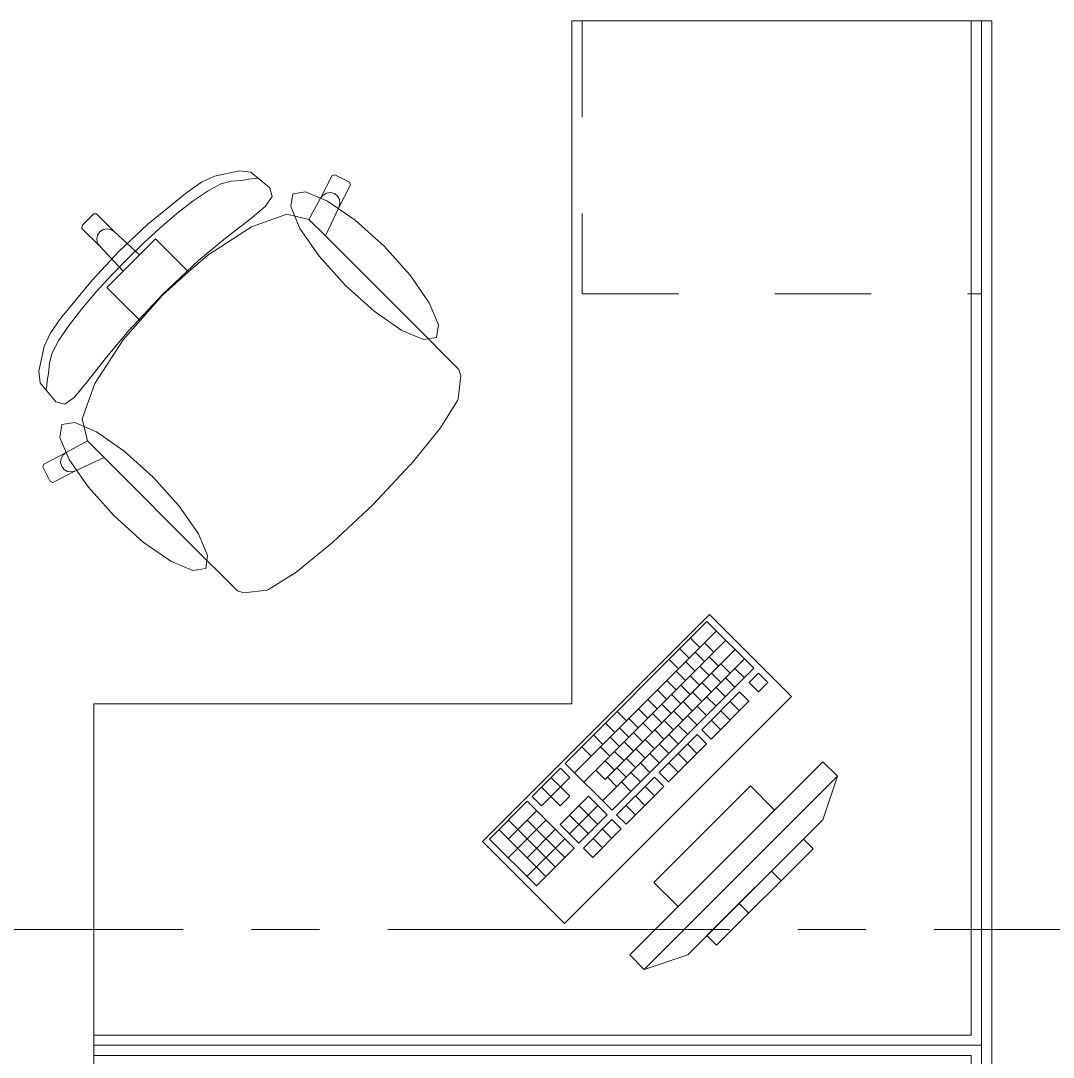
# Model space of a CAD drawing. Header units: inches. Extents: x -38 to 5698, y -33 to 92.
# Drawn here: x 294.701 to 296.213, y 9.815 to 11.332 of the extents above; entities that cross this region are included whole.
import ezdxf

# ---------------------------------------------------------------- set-up
doc = ezdxf.new("R2010")
doc.units = ezdxf.units.IN
doc.header["$MEASUREMENT"] = 0
doc.linetypes.add('Punto & Raya', pattern=[0.65, 0.5, -0.075, 0, -0.075])
doc.linetypes.add('Rayas', pattern=[0.282222, 0.141111, -0.141111])
doc.layers.add('Interior - Mobiliario', color=7, linetype='Continuous')
doc.layers.add('Marcador - Secciones', color=251, linetype='Continuous')

msp = doc.modelspace()

# ---------------------------------------------------------------- linework, layer by layer
at = {"layer": 'Interior - Mobiliario', "color": 175, "linetype": 'Rayas', "lineweight": 13}
for p, q in [((295.5226, 11.3323), (295.5226, 10.9323)), ((295.5226, 10.9323), (296.1076, 10.9323))]:
    msp.add_line(p, q, dxfattribs=at)
at = {"layer": 'Interior - Mobiliario', "color": 175, "linetype": 'Continuous', "lineweight": 13}
for p, q in [((296.1226, 11.3323), (296.0926, 11.3323)), ((296.0926, 11.3323), (296.0926, 9.8473)), ((296.1226, 9.8473), (296.1226, 11.3323)), ((295.0208, 11.1126), (294.9846, 11.1049)), ((295.0375, 11.1108), (295.0208, 11.1126)), ((295.0654, 11.0876), (295.0375, 11.1108)), ((294.9654, 11.0959), (294.9437, 11.081)), ((294.9846, 11.1049), (294.9654, 11.0959)), ((294.975, 11.0833), (294.9938, 11.0933)), ((294.9938, 11.0933), (295.0086, 11.0972)), ((295.0086, 11.0972), (295.024, 11.0983)), ((295.024, 11.0983), (295.0348, 11.1003)), ((295.0348, 11.1003), (295.0428, 11.1011)), ((295.0428, 11.1011), (295.0473, 11.1019)), ((295.1567, 11.1056), (295.1398, 11.0725)), ((295.1608, 11.1069), (295.1567, 11.1056)), ((295.1822, 11.0961), (295.1608, 11.1069)), ((295.1835, 11.0921), (295.1822, 11.0961)), ((294.9437, 11.081), (294.887, 11.0342)), ((294.9532, 11.0684), (294.975, 11.0833)), ((295.0688, 11.0747), (295.0654, 11.0876)), ((295.1485, 11.08), (295.1434, 11.0771)), ((295.1544, 11.0807), (295.1485, 11.08)), ((295.16, 11.0792), (295.1544, 11.0807)), ((295.1646, 11.0755), (295.16, 11.0792)), ((295.1665, 11.059), (295.1835, 11.0921)), ((294.9294, 11.0499), (294.9532, 11.0684)), ((295.0588, 11.0603), (295.0688, 11.0747)), ((295.1398, 11.0725), (295.1224, 11.0415)), ((295.1434, 11.0771), (295.1398, 11.0725)), ((295.1674, 11.0704), (295.1646, 11.0755)), ((295.1665, 11.059), (295.1681, 11.0646)), ((295.1681, 11.0646), (295.1674, 11.0704)), ((294.8075, 11.0494), (294.799, 11.0409)), ((294.8118, 11.0494), (294.8075, 11.0494)), ((294.8379, 11.0233), (294.8118, 11.0494)), ((294.9046, 11.0287), (294.9294, 11.0499)), ((295.0365, 11.0417), (295.0588, 11.0603)), ((295.0905, 11.0489), (295.0385, 11.0306)), ((295.1224, 11.0415), (295.0905, 11.0489)), ((295.1469, 11.0172), (295.1665, 11.059)), ((294.7904, 11.0281), (294.7905, 11.0323)), ((294.7905, 11.0323), (294.799, 11.0409)), ((294.887, 11.0342), (294.8448, 10.9951)), ((295.0003, 11.0138), (295.0365, 11.0417)), ((295.1227, 11.0414), (295.1224, 11.0415)), ((295.1227, 11.0414), (295.1469, 11.0172)), ((294.8165, 11.002), (294.7904, 11.0281)), ((294.8122, 11.0126), (294.8133, 11.0183)), ((294.8133, 11.0183), (294.8166, 11.0232)), ((294.8215, 11.0265), (294.8166, 11.0232)), ((294.8273, 11.0277), (294.8215, 11.0265)), ((294.833, 11.0266), (294.8273, 11.0277)), ((294.8379, 11.0233), (294.833, 11.0266)), ((294.8744, 10.9893), (294.8379, 11.0233)), ((294.88, 11.0061), (294.9046, 11.0287)), ((295.0385, 11.0306), (294.9747, 10.9892)), ((295.2948, 10.8693), (295.1469, 11.0172)), ((294.8133, 11.0068), (294.8122, 11.0126)), ((294.8165, 11.002), (294.8133, 11.0068)), ((294.8505, 10.9655), (294.8165, 11.002)), ((294.8565, 10.9833), (294.88, 11.0061)), ((294.898, 11.013), (294.8744, 10.9893)), ((294.9192, 10.9918), (294.898, 11.013)), ((294.961, 10.9811), (295.0003, 11.0138)), ((294.8057, 10.9529), (294.8448, 10.9951)), ((294.8744, 10.9893), (294.8625, 10.9774)), ((294.9466, 10.9645), (294.9192, 10.9918)), ((294.9747, 10.9892), (294.9466, 10.9645)), ((294.8565, 10.9833), (294.8337, 10.9599)), ((294.8505, 10.9655), (294.8625, 10.9774)), ((294.9083, 10.9316), (294.961, 10.9811)), ((294.8337, 10.9599), (294.8112, 10.9352)), ((294.8269, 10.9418), (294.8505, 10.9655)), ((294.9466, 10.9645), (294.9087, 10.9311)), ((294.7588, 10.8962), (294.8057, 10.9529)), ((294.848, 10.9207), (294.8269, 10.9418)), ((294.8112, 10.9352), (294.79, 10.9105)), ((294.9083, 10.9316), (294.8588, 10.8788)), ((294.8754, 10.8933), (294.9087, 10.9311)), ((294.8754, 10.8933), (294.848, 10.9207)), ((294.7439, 10.8745), (294.7588, 10.8962)), ((294.79, 10.9105), (294.7714, 10.8867)), ((294.7714, 10.8867), (294.7566, 10.8648)), ((294.8506, 10.8652), (294.8754, 10.8933)), ((294.735, 10.8552), (294.7439, 10.8745)), ((294.8588, 10.8788), (294.8261, 10.8395)), ((295.3203, 10.8438), (295.2948, 10.8693)), ((294.7272, 10.8191), (294.735, 10.8552)), ((294.7566, 10.8648), (294.7466, 10.846)), ((294.8093, 10.8013), (294.8506, 10.8652)), ((294.7466, 10.846), (294.7427, 10.8313)), ((294.8261, 10.8395), (294.7981, 10.8034)), ((295.3422, 10.8219), (295.3203, 10.8438)), ((294.7427, 10.8313), (294.7416, 10.8159)), ((295.3451, 10.8126), (295.3422, 10.8219)), ((294.7291, 10.8023), (294.7272, 10.8191)), ((294.7395, 10.8051), (294.7387, 10.7971)), ((294.7416, 10.8159), (294.7395, 10.8051)), ((295.3411, 10.7787), (295.3451, 10.8126)), ((294.7523, 10.7745), (294.7291, 10.8023)), ((294.7387, 10.7971), (294.7379, 10.7925)), ((294.7981, 10.8034), (294.7795, 10.7811)), ((294.7909, 10.7494), (294.8093, 10.8013)), ((294.7652, 10.7711), (294.7523, 10.7745)), ((294.7795, 10.7811), (294.7652, 10.7711)), ((295.3153, 10.7365), (295.3402, 10.7765)), ((295.3402, 10.7765), (295.3411, 10.7787)), ((294.7984, 10.7174), (294.7909, 10.7494)), ((295.2717, 10.6828), (295.3153, 10.7365)), ((294.7674, 10.7001), (294.7984, 10.7174)), ((294.7984, 10.7172), (294.7984, 10.7174)), ((294.7984, 10.7172), (294.8227, 10.693)), ((294.7343, 10.6831), (294.7674, 10.7001)), ((294.7628, 10.6965), (294.7674, 10.7001)), ((294.7591, 10.6855), (294.7599, 10.6913)), ((294.7607, 10.6799), (294.7591, 10.6855)), ((294.7599, 10.6913), (294.7628, 10.6965)), ((294.8227, 10.693), (294.7809, 10.6734)), ((294.9705, 10.5451), (294.8227, 10.693)), ((294.7329, 10.6791), (294.7343, 10.6831)), ((294.7438, 10.6577), (294.7329, 10.6791)), ((294.7809, 10.6734), (294.7478, 10.6564)), ((294.7643, 10.6753), (294.7607, 10.6799)), ((294.7694, 10.6724), (294.7643, 10.6753)), ((294.7752, 10.6718), (294.7694, 10.6724)), ((294.7809, 10.6734), (294.7752, 10.6718)), ((295.2162, 10.6237), (295.271, 10.682)), ((295.271, 10.682), (295.2717, 10.6828)), ((294.7478, 10.6564), (294.7438, 10.6577)), ((295.2162, 10.6237), (295.1578, 10.5688)), ((295.157, 10.5682), (295.1034, 10.5246)), ((295.1578, 10.5688), (295.157, 10.5682)), ((294.996, 10.5196), (294.9705, 10.5451)), ((295.018, 10.4977), (294.996, 10.5196)), ((295.1034, 10.5246), (295.0633, 10.4997)), ((295.0273, 10.4948), (295.018, 10.4977)), ((295.0612, 10.4988), (295.0273, 10.4948)), ((295.0633, 10.4997), (295.0612, 10.4988)), ((295.7056, 10.4527), (295.4979, 10.245)), ((295.7742, 10.3842), (295.7056, 10.4527)), ((295.7193, 10.439), (295.5116, 10.2313)), ((295.7331, 10.4253), (295.5253, 10.2176)), ((295.6814, 10.4285), (295.6951, 10.4148)), ((295.7468, 10.4116), (295.5564, 10.2212)), ((295.6658, 10.4129), (295.6795, 10.3992)), ((295.702, 10.4217), (295.7157, 10.408)), ((295.7605, 10.3979), (295.5528, 10.1902)), ((295.6502, 10.3973), (295.6639, 10.3836)), ((295.6882, 10.4079), (295.7019, 10.3941)), ((295.7088, 10.4011), (295.7225, 10.3874)), ((295.5665, 10.1765), (295.7742, 10.3842)), ((295.6605, 10.3802), (295.6742, 10.3665)), ((295.6743, 10.394), (295.688, 10.3803)), ((295.695, 10.3872), (295.7087, 10.3735)), ((295.726, 10.3908), (295.7397, 10.3771)), ((295.7466, 10.384), (295.7603, 10.3703)), ((295.6466, 10.3663), (295.6604, 10.3526)), ((295.6811, 10.3734), (295.6948, 10.3597)), ((295.7121, 10.377), (295.7259, 10.3633)), ((295.7328, 10.3702), (295.7465, 10.3565)), ((295.7811, 10.3773), (295.7672, 10.3635)), ((295.7948, 10.3636), (295.7811, 10.3773)), ((295.6328, 10.3525), (295.6465, 10.3388)), ((295.6673, 10.3595), (295.681, 10.3458)), ((295.7534, 10.3496), (295.698, 10.2942)), ((295.6983, 10.3631), (295.712, 10.3494)), ((295.7189, 10.3563), (295.7327, 10.3426)), ((295.7671, 10.3359), (295.7534, 10.3496)), ((295.7672, 10.3635), (295.7809, 10.3497)), ((295.7809, 10.3497), (295.7948, 10.3636)), ((295.6189, 10.3386), (295.6327, 10.3249)), ((295.6534, 10.3457), (295.6671, 10.332)), ((295.6706, 10.3354), (295.6843, 10.3217)), ((295.6845, 10.3493), (295.6982, 10.3356)), ((295.7051, 10.3425), (295.7188, 10.3288)), ((295.7117, 10.2805), (295.7671, 10.3359)), ((295.7395, 10.3358), (295.7532, 10.3221)), ((295.5741, 10.3212), (295.5878, 10.3075)), ((295.6051, 10.3248), (295.6188, 10.3111)), ((295.6396, 10.3318), (295.6533, 10.3181)), ((295.6568, 10.3216), (295.6705, 10.3079)), ((295.6912, 10.3286), (295.705, 10.3149)), ((295.7257, 10.3219), (295.7394, 10.3082)), ((295.5568, 10.3039), (295.5705, 10.2902)), ((295.5913, 10.3109), (295.605, 10.2972)), ((295.6119, 10.3041), (295.6256, 10.2904)), ((295.6257, 10.318), (295.6394, 10.3043)), ((295.6429, 10.3077), (295.6566, 10.294)), ((295.6774, 10.3148), (295.6911, 10.3011)), ((295.7118, 10.3081), (295.7255, 10.2944)), ((295.5774, 10.2971), (295.5911, 10.2834)), ((295.598, 10.2903), (295.6118, 10.2766)), ((295.6291, 10.2939), (295.6428, 10.2802)), ((295.6635, 10.3009), (295.6773, 10.2872)), ((295.698, 10.2942), (295.7117, 10.2805)), ((295.5395, 10.2866), (295.5532, 10.2728)), ((295.5636, 10.2832), (295.5773, 10.2695)), ((295.5842, 10.2764), (295.5979, 10.2627)), ((295.6152, 10.28), (295.6289, 10.2663)), ((295.691, 10.2873), (295.6357, 10.2319)), ((295.6494, 10.2182), (295.7048, 10.2736)), ((295.6497, 10.2871), (295.6634, 10.2734)), ((295.7048, 10.2736), (295.691, 10.2873)), ((295.5221, 10.2693), (295.5359, 10.2555)), ((295.5497, 10.2694), (295.5634, 10.2557)), ((295.5703, 10.2626), (295.5841, 10.2489)), ((295.6014, 10.2662), (295.6151, 10.2525)), ((295.622, 10.2594), (295.6357, 10.2457)), ((295.6359, 10.2733), (295.6496, 10.2595)), ((295.6633, 10.2596), (295.6771, 10.2459)), ((295.6772, 10.2735), (295.6909, 10.2597)), ((295.4979, 10.245), (295.5665, 10.1765)), ((295.5565, 10.2487), (295.5702, 10.235)), ((295.5875, 10.2523), (295.6012, 10.2386)), ((295.8753, 10.2474), (295.5924, 9.9646)), ((295.6082, 10.2456), (295.6219, 10.2318)), ((295.6495, 10.2458), (295.6632, 10.232)), ((295.8965, 10.2262), (295.8753, 10.2474)), ((295.491, 10.2381), (295.4494, 10.1966)), ((295.5047, 10.2244), (295.491, 10.2381)), ((295.5426, 10.2349), (295.5564, 10.2212)), ((295.5737, 10.2385), (295.5874, 10.2248)), ((295.5943, 10.2317), (295.608, 10.218)), ((295.6357, 10.2319), (295.6494, 10.2182)), ((295.4771, 10.2242), (295.4909, 10.2105)), ((295.4909, 10.2105), (295.5047, 10.2244)), ((295.5598, 10.2247), (295.5735, 10.2109)), ((295.6287, 10.225), (295.5733, 10.1696)), ((295.5805, 10.2179), (295.5942, 10.2041)), ((295.6137, 9.9434), (295.8965, 10.2262)), ((295.6424, 10.2113), (295.6287, 10.225)), ((295.8965, 10.2262), (295.8753, 10.1626)), ((295.4633, 10.2104), (295.477, 10.1967)), ((295.4909, 10.2105), (295.477, 10.1967)), ((295.5046, 10.1968), (295.4909, 10.2105)), ((295.5871, 10.1559), (295.6424, 10.2113)), ((295.6149, 10.2111), (295.6286, 10.1974)), ((295.7692, 10.2121), (295.6278, 10.0706)), ((295.8046, 10.1767), (295.7692, 10.2121)), ((295.4425, 10.1896), (295.3871, 10.1342)), ((295.5111, 10.1211), (295.4425, 10.1896)), ((295.4494, 10.1966), (295.4632, 10.1828)), ((295.4632, 10.1828), (295.477, 10.1967)), ((295.477, 10.1967), (295.4907, 10.183)), ((295.5321, 10.197), (295.4906, 10.1554)), ((295.4907, 10.183), (295.5046, 10.1968)), ((295.5458, 10.1832), (295.5043, 10.1417)), ((295.5183, 10.1831), (295.5457, 10.1557)), ((295.5596, 10.1695), (295.5321, 10.197)), ((295.5872, 10.1834), (295.6009, 10.1697)), ((295.601, 10.1973), (295.6147, 10.1836)), ((295.4562, 10.1759), (295.4147, 10.1344)), ((295.5044, 10.1693), (295.5319, 10.1418)), ((295.518, 10.128), (295.5596, 10.1695)), ((295.5733, 10.1696), (295.5871, 10.1559)), ((295.6632, 10.0353), (295.8046, 10.1767)), ((295.47, 10.1622), (295.4146, 10.1068)), ((295.4148, 10.1619), (295.4834, 10.0934)), ((295.4424, 10.1621), (295.4972, 10.1072)), ((295.4906, 10.1554), (295.518, 10.128)), ((295.5664, 10.1627), (295.5249, 10.1211)), ((295.5801, 10.149), (295.5664, 10.1627)), ((295.8753, 10.1626), (295.6773, 9.9646)), ((295.401, 10.1481), (295.4695, 10.0795)), ((295.4837, 10.1485), (295.4421, 10.1069)), ((295.5386, 10.1074), (295.5801, 10.149)), ((295.5526, 10.1488), (295.5663, 10.1351)), ((295.3871, 10.1342), (295.4557, 10.0657)), ((295.4974, 10.1348), (295.442, 10.0794)), ((295.5387, 10.135), (295.5524, 10.1213)), ((295.847, 10.1343), (295.7056, 9.9929)), ((295.8611, 10.1201), (295.847, 10.1343)), ((295.4557, 10.0657), (295.5111, 10.1211)), ((295.5249, 10.1211), (295.5386, 10.1074)), ((295.7197, 9.9787), (295.8611, 10.1201)), ((295.7999, 10.0871), (295.814, 10.073)), ((295.6278, 10.0706), (295.6632, 10.0353)), ((295.7527, 10.04), (295.7669, 10.0259)), ((295.7056, 9.9929), (295.7197, 9.9787)), ((295.5924, 9.9646), (295.6137, 9.9434)), ((295.6137, 9.9434), (295.6773, 9.9646)), ((294.8076, 9.8473), (294.8076, 9.8173)), ((296.0926, 9.8473), (294.8076, 9.8473)), ((296.1226, 9.8173), (296.1226, 9.8473)), ((294.8076, 9.8173), (296.0926, 9.8173)), ((296.0926, 9.8173), (296.0926, 8.3323)), ((296.1226, 8.3323), (296.1226, 9.8173))]:
    msp.add_line(p, q, dxfattribs=at)
at = {"layer": 'Interior - Mobiliario', "color": 175, "linetype": 'Continuous', "lineweight": 13, "flags": 128}
for points in [[(296.1076, 9.8323), (296.1076, 11.3323), (295.5076, 11.3323), (295.5076, 10.3323), (294.8076, 10.3323), (294.8076, 9.8323)], [(295.2327, 11.0021), (295.1902, 11.0403), (295.1498, 11.0683), (295.1178, 11.0819), (295.0989, 11.079), (295.096, 11.0601), (295.1096, 11.028), (295.1376, 10.9877), (295.1758, 10.9452), (295.2182, 10.907), (295.2586, 10.879), (295.2907, 10.8654), (295.3096, 10.8683), (295.3125, 10.8872), (295.2988, 10.9193), (295.2708, 10.9596)], [(294.8377, 10.6072), (294.7996, 10.6497), (294.7716, 10.69), (294.758, 10.7221), (294.7608, 10.741), (294.7798, 10.7439), (294.8118, 10.7303), (294.8522, 10.7023), (294.8947, 10.6641), (294.9328, 10.6216), (294.9608, 10.5813), (294.9744, 10.5492), (294.9716, 10.5303), (294.9527, 10.5274), (294.9206, 10.541), (294.8802, 10.569)], [(295.8293, 10.3429), (295.7091, 10.4631), (295.3768, 10.1307), (295.497, 10.0105)], [(296.1076, 9.8323), (296.1076, 8.3323), (295.5076, 8.3323), (295.5076, 9.3323), (294.8076, 9.3323), (294.8076, 9.8323)]]:
    msp.add_lwpolyline(points, close=True, dxfattribs=at)
at = {"layer": 'Marcador - Secciones', "color": 251, "linetype": 'Punto & Raya', "lineweight": 13}
msp.add_line((282.4384, 10.0018), (323.8507, 10.0018), dxfattribs=at)

doc.saveas('drawing.dxf')
